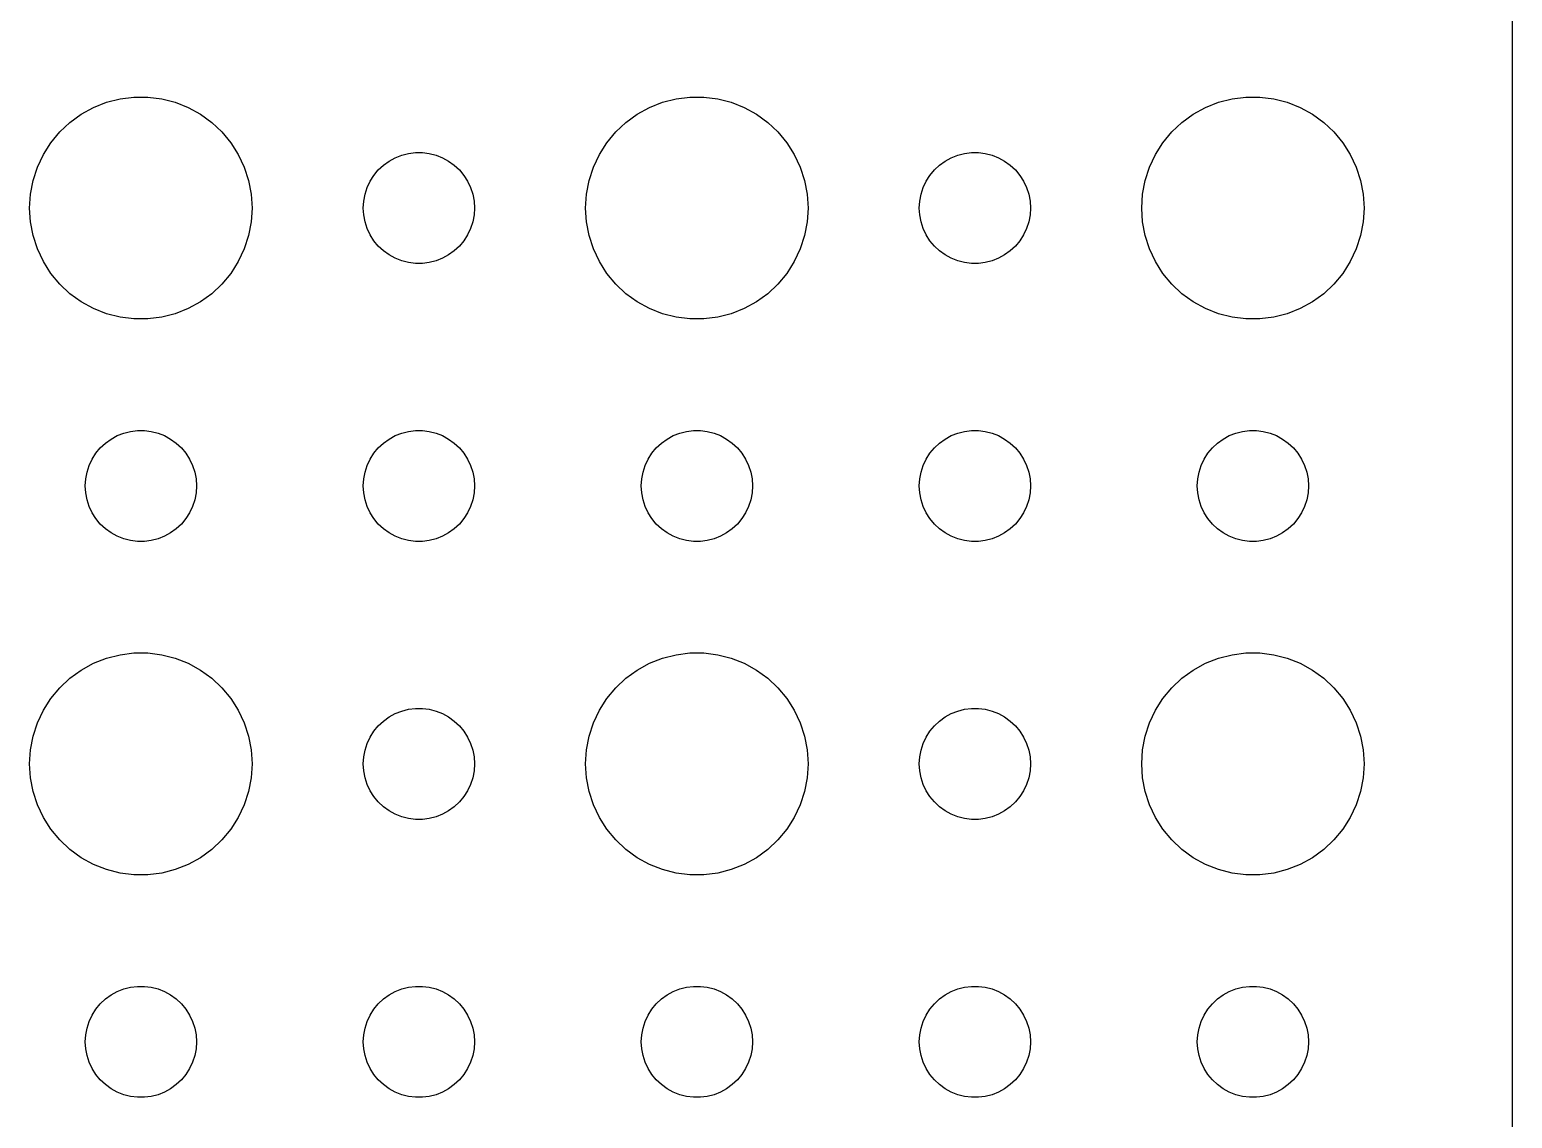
# Model space of a CAD drawing. Header units: metres. Extents: x -74 to 74, y -59 to 59.
# Drawn here: x 34.5 to 74.5, y -32.07 to -2.69 of the extents above; entities that cross this region are included whole.
import ezdxf

# ---------------------------------------------------------------- set-up
doc = ezdxf.new("R2010")
doc.units = ezdxf.units.M

msp = doc.modelspace()

# ---------------------------------------------------------------- linework, layer by layer
for p, q in [((74.5, -54.5), (74.5, 54.5)), ((35.8925, -4.96701), (36.2227, -4.78551)), ((36.2227, -4.78551), (36.5729, -4.64682)), ((36.5729, -4.64682), (36.9379, -4.55313)), ((36.9379, -4.55313), (37.3116, -4.50591)), ((37.3116, -4.50591), (37.6884, -4.50591)), ((37.6884, -4.50591), (38.0621, -4.55313)), ((38.0621, -4.55313), (38.427, -4.64682)), ((38.427, -4.64682), (38.7773, -4.78551)), ((38.7773, -4.78551), (39.1075, -4.96701)), ((50.8925, -4.96701), (51.2227, -4.78551)), ((51.2227, -4.78551), (51.5729, -4.64682)), ((51.5729, -4.64682), (51.9379, -4.55313)), ((51.9379, -4.55313), (52.3116, -4.50591)), ((52.3116, -4.50591), (52.6884, -4.50591)), ((52.6884, -4.50591), (53.0621, -4.55313)), ((53.0621, -4.55313), (53.427, -4.64682)), ((53.427, -4.64682), (53.7773, -4.78551)), ((53.7773, -4.78551), (54.1075, -4.96701)), ((65.8925, -4.96701), (66.2227, -4.78551)), ((66.2227, -4.78551), (66.573, -4.64682)), ((66.573, -4.64682), (66.9379, -4.55313)), ((66.9379, -4.55313), (67.3116, -4.50591)), ((67.3116, -4.50591), (67.6884, -4.50591)), ((67.6884, -4.50591), (68.0621, -4.55313)), ((68.0621, -4.55313), (68.427, -4.64682)), ((68.427, -4.64682), (68.7773, -4.78551)), ((68.7773, -4.78551), (69.1075, -4.96701)), ((35.3131, -5.44635), (35.5877, -5.18845)), ((35.5877, -5.18845), (35.8925, -4.96701)), ((39.1075, -4.96701), (39.4123, -5.18845)), ((39.4123, -5.18845), (39.6869, -5.44635)), ((50.3131, -5.44635), (50.5877, -5.18845)), ((50.5877, -5.18845), (50.8925, -4.96701)), ((54.1075, -4.96701), (54.4123, -5.18845)), ((54.4123, -5.18845), (54.6869, -5.44635)), ((65.3131, -5.44635), (65.5877, -5.18845)), ((65.5877, -5.18845), (65.8925, -4.96701)), ((69.1075, -4.96701), (69.4123, -5.18845)), ((69.4123, -5.18845), (69.6869, -5.44635)), ((35.0729, -5.73663), (35.3131, -5.44635)), ((39.6869, -5.44635), (39.927, -5.73663)), ((50.0729, -5.73663), (50.3131, -5.44635)), ((54.6869, -5.44635), (54.927, -5.73663)), ((65.073, -5.73663), (65.3131, -5.44635)), ((69.6869, -5.44635), (69.927, -5.73663)), ((34.8711, -6.05473), (35.0729, -5.73663)), ((39.927, -5.73663), (40.1289, -6.05473)), ((49.8711, -6.05473), (50.0729, -5.73663)), ((54.927, -5.73663), (55.1289, -6.05473)), ((64.8711, -6.05473), (65.073, -5.73663)), ((69.927, -5.73663), (70.1289, -6.05473)), ((34.5942, -6.75392), (34.7107, -6.39561)), ((34.7107, -6.39561), (34.8711, -6.05473)), ((40.1289, -6.05473), (40.2893, -6.39561)), ((40.2893, -6.39561), (40.4057, -6.75392)), ((43.9065, -6.47318), (44.0439, -6.34422)), ((44.0439, -6.34422), (44.1963, -6.23351)), ((44.1963, -6.23351), (44.3613, -6.14275)), ((44.3613, -6.14275), (44.5365, -6.07341)), ((44.5365, -6.07341), (44.7189, -6.02657)), ((44.7189, -6.02657), (44.9058, -6.00294)), ((44.9058, -6.00294), (45.0942, -6.00294)), ((45.0942, -6.00294), (45.2811, -6.02657)), ((45.2811, -6.02657), (45.4635, -6.07341)), ((45.4635, -6.07341), (45.6387, -6.14275)), ((45.6387, -6.14275), (45.8037, -6.23351)), ((45.8037, -6.23351), (45.9561, -6.34422)), ((45.9561, -6.34422), (46.0934, -6.47318)), ((49.5942, -6.75392), (49.7107, -6.39561)), ((49.7107, -6.39561), (49.8711, -6.05473)), ((55.1289, -6.05473), (55.2893, -6.39561)), ((55.2893, -6.39561), (55.4057, -6.75392)), ((58.9065, -6.47318), (59.0439, -6.34422)), ((59.0439, -6.34422), (59.1963, -6.23351)), ((59.1963, -6.23351), (59.3613, -6.14275)), ((59.3613, -6.14275), (59.5365, -6.07341)), ((59.5365, -6.07341), (59.7189, -6.02657)), ((59.7189, -6.02657), (59.9058, -6.00294)), ((59.9058, -6.00294), (60.0942, -6.00294)), ((60.0942, -6.00294), (60.2811, -6.02657)), ((60.2811, -6.02657), (60.4635, -6.07341)), ((60.4635, -6.07341), (60.6387, -6.14275)), ((60.6387, -6.14275), (60.8037, -6.23351)), ((60.8037, -6.23351), (60.9561, -6.34422)), ((60.9561, -6.34422), (61.0934, -6.47318)), ((64.5943, -6.75392), (64.7107, -6.39561)), ((64.7107, -6.39561), (64.8711, -6.05473)), ((70.1289, -6.05473), (70.2893, -6.39561)), ((70.2893, -6.39561), (70.4057, -6.75392)), ((34.5237, -7.12399), (34.5942, -6.75392)), ((40.4057, -6.75392), (40.4763, -7.12399)), ((43.6053, -6.9478), (43.6855, -6.77736)), ((43.6855, -6.77736), (43.7865, -6.61832)), ((43.7865, -6.61832), (43.9065, -6.47318)), ((46.0934, -6.47318), (46.2135, -6.61832)), ((46.2135, -6.61832), (46.3145, -6.77736)), ((46.3145, -6.77736), (46.3947, -6.9478)), ((49.5237, -7.12399), (49.5942, -6.75392)), ((55.4057, -6.75392), (55.4763, -7.12399)), ((58.6053, -6.9478), (58.6855, -6.77736)), ((58.6855, -6.77736), (58.7865, -6.61832)), ((58.7865, -6.61832), (58.9065, -6.47318)), ((61.0934, -6.47318), (61.2135, -6.61832)), ((61.2135, -6.61832), (61.3145, -6.77736)), ((61.3145, -6.77736), (61.3947, -6.9478)), ((64.5237, -7.12399), (64.5943, -6.75392)), ((70.4057, -6.75392), (70.4763, -7.12399)), ((34.5, -7.5), (34.5237, -7.12399)), ((40.4763, -7.12399), (40.5, -7.5)), ((43.5118, -7.312), (43.5471, -7.12695)), ((43.5471, -7.12695), (43.6053, -6.9478)), ((46.3947, -6.9478), (46.4529, -7.12695)), ((46.4529, -7.12695), (46.4882, -7.312)), ((49.5, -7.5), (49.5237, -7.12399)), ((55.4763, -7.12399), (55.5, -7.5)), ((58.5118, -7.312), (58.5471, -7.12695)), ((58.5471, -7.12695), (58.6053, -6.9478)), ((61.3947, -6.9478), (61.4529, -7.12695)), ((61.4529, -7.12695), (61.4882, -7.312)), ((64.5, -7.5), (64.5237, -7.12399)), ((70.4763, -7.12399), (70.5, -7.5)), ((34.5237, -7.87599), (34.5, -7.5)), ((40.5, -7.5), (40.4763, -7.87599)), ((43.5, -7.5), (43.5118, -7.312)), ((43.5118, -7.68799), (43.5, -7.5)), ((46.4882, -7.312), (46.5, -7.5)), ((46.5, -7.5), (46.4882, -7.68799)), ((49.5237, -7.87599), (49.5, -7.5)), ((55.5, -7.5), (55.4763, -7.87599)), ((58.5, -7.5), (58.5118, -7.312)), ((58.5118, -7.68799), (58.5, -7.5)), ((61.4882, -7.312), (61.5, -7.5)), ((61.5, -7.5), (61.4882, -7.68799)), ((64.5237, -7.87599), (64.5, -7.5)), ((70.5, -7.5), (70.4763, -7.87599)), ((34.5942, -8.24606), (34.5237, -7.87599)), ((40.4763, -7.87599), (40.4057, -8.24606)), ((43.5471, -7.87303), (43.5118, -7.68799)), ((43.6053, -8.05219), (43.5471, -7.87303)), ((46.4529, -7.87303), (46.3947, -8.05219)), ((46.4882, -7.68799), (46.4529, -7.87303)), ((49.5942, -8.24606), (49.5237, -7.87599)), ((55.4763, -7.87599), (55.4057, -8.24606)), ((58.5471, -7.87303), (58.5118, -7.68799)), ((58.6053, -8.05219), (58.5471, -7.87303)), ((61.4529, -7.87303), (61.3947, -8.05219)), ((61.4882, -7.68799), (61.4529, -7.87303)), ((64.5943, -8.24606), (64.5237, -7.87599)), ((70.4763, -7.87599), (70.4057, -8.24606)), ((34.7107, -8.60437), (34.5942, -8.24606)), ((40.4057, -8.24606), (40.2893, -8.60437)), ((43.6855, -8.22263), (43.6053, -8.05219)), ((43.7865, -8.38167), (43.6855, -8.22263)), ((43.9065, -8.52681), (43.7865, -8.38167)), ((46.2135, -8.38167), (46.0934, -8.52681)), ((46.3145, -8.22263), (46.2135, -8.38167)), ((46.3947, -8.05219), (46.3145, -8.22263)), ((49.7107, -8.60437), (49.5942, -8.24606)), ((55.4057, -8.24606), (55.2893, -8.60437)), ((58.6855, -8.22263), (58.6053, -8.05219)), ((58.7865, -8.38167), (58.6855, -8.22263)), ((58.9065, -8.52681), (58.7865, -8.38167)), ((61.2135, -8.38167), (61.0934, -8.52681)), ((61.3145, -8.22263), (61.2135, -8.38167)), ((61.3947, -8.05219), (61.3145, -8.22263)), ((64.7107, -8.60437), (64.5943, -8.24606)), ((70.4057, -8.24606), (70.2893, -8.60437)), ((34.8711, -8.94525), (34.7107, -8.60437)), ((40.2893, -8.60437), (40.1289, -8.94525)), ((44.0439, -8.65576), (43.9065, -8.52681)), ((44.1963, -8.76648), (44.0439, -8.65576)), ((44.3613, -8.85724), (44.1963, -8.76648)), ((45.8037, -8.76648), (45.6387, -8.85724)), ((45.9561, -8.65576), (45.8037, -8.76648)), ((46.0934, -8.52681), (45.9561, -8.65576)), ((49.8711, -8.94525), (49.7107, -8.60437)), ((55.2893, -8.60437), (55.1289, -8.94525)), ((59.0439, -8.65576), (58.9065, -8.52681)), ((59.1963, -8.76648), (59.0439, -8.65576)), ((59.3613, -8.85724), (59.1963, -8.76648)), ((60.8037, -8.76648), (60.6387, -8.85724)), ((60.9561, -8.65576), (60.8037, -8.76648)), ((61.0934, -8.52681), (60.9561, -8.65576)), ((64.8711, -8.94525), (64.7107, -8.60437)), ((70.2893, -8.60437), (70.1289, -8.94525)), ((35.0729, -9.26335), (34.8711, -8.94525)), ((40.1289, -8.94525), (39.927, -9.26335)), ((44.5365, -8.92657), (44.3613, -8.85724)), ((44.7189, -8.97342), (44.5365, -8.92657)), ((44.9058, -8.99704), (44.7189, -8.97342)), ((45.0942, -8.99704), (44.9058, -8.99704)), ((45.2811, -8.97342), (45.0942, -8.99704)), ((45.4635, -8.92657), (45.2811, -8.97342)), ((45.6387, -8.85724), (45.4635, -8.92657)), ((50.0729, -9.26335), (49.8711, -8.94525)), ((55.1289, -8.94525), (54.927, -9.26335)), ((59.5365, -8.92657), (59.3613, -8.85724)), ((59.7189, -8.97342), (59.5365, -8.92657)), ((59.9058, -8.99704), (59.7189, -8.97342)), ((60.0942, -8.99704), (59.9058, -8.99704)), ((60.2811, -8.97342), (60.0942, -8.99704)), ((60.4635, -8.92657), (60.2811, -8.97342)), ((60.6387, -8.85724), (60.4635, -8.92657)), ((65.073, -9.26335), (64.8711, -8.94525)), ((70.1289, -8.94525), (69.927, -9.26335)), ((35.3131, -9.55363), (35.0729, -9.26335)), ((35.5877, -9.81154), (35.3131, -9.55363)), ((39.6869, -9.55363), (39.4123, -9.81154)), ((39.927, -9.26335), (39.6869, -9.55363)), ((50.3131, -9.55363), (50.0729, -9.26335)), ((50.5877, -9.81154), (50.3131, -9.55363)), ((54.6869, -9.55363), (54.4123, -9.81154)), ((54.927, -9.26335), (54.6869, -9.55363)), ((65.3131, -9.55363), (65.073, -9.26335)), ((65.5877, -9.81154), (65.3131, -9.55363)), ((69.6869, -9.55363), (69.4123, -9.81154)), ((69.927, -9.26335), (69.6869, -9.55363)), ((35.8925, -10.033), (35.5877, -9.81154)), ((39.4123, -9.81154), (39.1075, -10.033)), ((50.8925, -10.033), (50.5877, -9.81154)), ((54.4123, -9.81154), (54.1075, -10.033)), ((65.8925, -10.033), (65.5877, -9.81154)), ((69.4123, -9.81154), (69.1075, -10.033)), ((36.2227, -10.2145), (35.8925, -10.033)), ((36.5729, -10.3532), (36.2227, -10.2145)), ((36.9379, -10.4469), (36.5729, -10.3532)), ((38.427, -10.3532), (38.0621, -10.4469)), ((38.7773, -10.2145), (38.427, -10.3532)), ((39.1075, -10.033), (38.7773, -10.2145)), ((51.2227, -10.2145), (50.8925, -10.033)), ((51.5729, -10.3532), (51.2227, -10.2145)), ((51.9379, -10.4469), (51.5729, -10.3532)), ((53.427, -10.3532), (53.0621, -10.4469)), ((53.7773, -10.2145), (53.427, -10.3532)), ((54.1075, -10.033), (53.7773, -10.2145)), ((66.2227, -10.2145), (65.8925, -10.033)), ((66.573, -10.3532), (66.2227, -10.2145)), ((66.9379, -10.4469), (66.573, -10.3532)), ((68.427, -10.3532), (68.0621, -10.4469)), ((68.7773, -10.2145), (68.427, -10.3532)), ((69.1075, -10.033), (68.7773, -10.2145)), ((37.3116, -10.4941), (36.9379, -10.4469)), ((37.6884, -10.4941), (37.3116, -10.4941)), ((38.0621, -10.4469), (37.6884, -10.4941)), ((52.3116, -10.4941), (51.9379, -10.4469)), ((52.6884, -10.4941), (52.3116, -10.4941)), ((53.0621, -10.4469), (52.6884, -10.4941)), ((67.3116, -10.4941), (66.9379, -10.4469)), ((67.6884, -10.4941), (67.3116, -10.4941)), ((68.0621, -10.4469), (67.6884, -10.4941)), ((36.8613, -13.6427), (37.0365, -13.5734)), ((37.0365, -13.5734), (37.2189, -13.5266)), ((37.2189, -13.5266), (37.4058, -13.5029)), ((37.4058, -13.5029), (37.5942, -13.5029)), ((37.5942, -13.5029), (37.7811, -13.5266)), ((37.7811, -13.5266), (37.9635, -13.5734)), ((37.9635, -13.5734), (38.1387, -13.6427)), ((44.3613, -13.6427), (44.5365, -13.5734)), ((44.5365, -13.5734), (44.7189, -13.5266)), ((44.7189, -13.5266), (44.9058, -13.5029)), ((44.9058, -13.5029), (45.0942, -13.5029)), ((45.0942, -13.5029), (45.2811, -13.5266)), ((45.2811, -13.5266), (45.4635, -13.5734)), ((45.4635, -13.5734), (45.6387, -13.6427)), ((51.8613, -13.6427), (52.0365, -13.5734)), ((52.0365, -13.5734), (52.2189, -13.5266)), ((52.2189, -13.5266), (52.4058, -13.5029)), ((52.4058, -13.5029), (52.5942, -13.5029)), ((52.5942, -13.5029), (52.7811, -13.5266)), ((52.7811, -13.5266), (52.9635, -13.5734)), ((52.9635, -13.5734), (53.1387, -13.6427)), ((59.3613, -13.6427), (59.5365, -13.5734)), ((59.5365, -13.5734), (59.7189, -13.5266)), ((59.7189, -13.5266), (59.9058, -13.5029)), ((59.9058, -13.5029), (60.0942, -13.5029)), ((60.0942, -13.5029), (60.2811, -13.5266)), ((60.2811, -13.5266), (60.4635, -13.5734)), ((60.4635, -13.5734), (60.6387, -13.6427)), ((66.8613, -13.6427), (67.0365, -13.5734)), ((67.0365, -13.5734), (67.2189, -13.5266)), ((67.2189, -13.5266), (67.4058, -13.5029)), ((67.4058, -13.5029), (67.5942, -13.5029)), ((67.5942, -13.5029), (67.7811, -13.5266)), ((67.7811, -13.5266), (67.9635, -13.5734)), ((67.9635, -13.5734), (68.1387, -13.6427)), ((36.2865, -14.1183), (36.4065, -13.9732)), ((36.4065, -13.9732), (36.5439, -13.8442)), ((36.5439, -13.8442), (36.6963, -13.7335)), ((36.6963, -13.7335), (36.8613, -13.6427)), ((38.1387, -13.6427), (38.3037, -13.7335)), ((38.3037, -13.7335), (38.4561, -13.8442)), ((38.4561, -13.8442), (38.5934, -13.9732)), ((38.5934, -13.9732), (38.7135, -14.1183)), ((43.7865, -14.1183), (43.9065, -13.9732)), ((43.9065, -13.9732), (44.0439, -13.8442)), ((44.0439, -13.8442), (44.1963, -13.7335)), ((44.1963, -13.7335), (44.3613, -13.6427)), ((45.6387, -13.6427), (45.8037, -13.7335)), ((45.8037, -13.7335), (45.9561, -13.8442)), ((45.9561, -13.8442), (46.0934, -13.9732)), ((46.0934, -13.9732), (46.2135, -14.1183)), ((51.2865, -14.1183), (51.4065, -13.9732)), ((51.4065, -13.9732), (51.5439, -13.8442)), ((51.5439, -13.8442), (51.6963, -13.7335)), ((51.6963, -13.7335), (51.8613, -13.6427)), ((53.1387, -13.6427), (53.3037, -13.7335)), ((53.3037, -13.7335), (53.4561, -13.8442)), ((53.4561, -13.8442), (53.5934, -13.9732)), ((53.5934, -13.9732), (53.7135, -14.1183)), ((58.7865, -14.1183), (58.9065, -13.9732)), ((58.9065, -13.9732), (59.0439, -13.8442)), ((59.0439, -13.8442), (59.1963, -13.7335)), ((59.1963, -13.7335), (59.3613, -13.6427)), ((60.6387, -13.6427), (60.8037, -13.7335)), ((60.8037, -13.7335), (60.9561, -13.8442)), ((60.9561, -13.8442), (61.0934, -13.9732)), ((61.0934, -13.9732), (61.2135, -14.1183)), ((66.2865, -14.1183), (66.4065, -13.9732)), ((66.4065, -13.9732), (66.5439, -13.8442)), ((66.5439, -13.8442), (66.6963, -13.7335)), ((66.6963, -13.7335), (66.8613, -13.6427)), ((68.1387, -13.6427), (68.3037, -13.7335)), ((68.3037, -13.7335), (68.4561, -13.8442)), ((68.4561, -13.8442), (68.5934, -13.9732)), ((68.5934, -13.9732), (68.7135, -14.1183)), ((36.1053, -14.4478), (36.1855, -14.2774)), ((36.1855, -14.2774), (36.2865, -14.1183)), ((38.7135, -14.1183), (38.8145, -14.2774)), ((38.8145, -14.2774), (38.8947, -14.4478)), ((43.6053, -14.4478), (43.6855, -14.2774)), ((43.6855, -14.2774), (43.7865, -14.1183)), ((46.2135, -14.1183), (46.3145, -14.2774)), ((46.3145, -14.2774), (46.3947, -14.4478)), ((51.1053, -14.4478), (51.1855, -14.2774)), ((51.1855, -14.2774), (51.2865, -14.1183)), ((53.7135, -14.1183), (53.8145, -14.2774)), ((53.8145, -14.2774), (53.8947, -14.4478)), ((58.6053, -14.4478), (58.6855, -14.2774)), ((58.6855, -14.2774), (58.7865, -14.1183)), ((61.2135, -14.1183), (61.3145, -14.2774)), ((61.3145, -14.2774), (61.3947, -14.4478)), ((66.1053, -14.4478), (66.1855, -14.2774)), ((66.1855, -14.2774), (66.2865, -14.1183)), ((68.7135, -14.1183), (68.8145, -14.2774)), ((68.8145, -14.2774), (68.8947, -14.4478)), ((36.0118, -14.812), (36.0471, -14.627)), ((36.0471, -14.627), (36.1053, -14.4478)), ((38.8947, -14.4478), (38.9529, -14.627)), ((38.9529, -14.627), (38.9882, -14.812)), ((43.5118, -14.812), (43.5471, -14.627)), ((43.5471, -14.627), (43.6053, -14.4478)), ((46.3947, -14.4478), (46.4529, -14.627)), ((46.4529, -14.627), (46.4882, -14.812)), ((51.0118, -14.812), (51.0471, -14.627)), ((51.0471, -14.627), (51.1053, -14.4478)), ((53.8947, -14.4478), (53.9529, -14.627)), ((53.9529, -14.627), (53.9882, -14.812)), ((58.5118, -14.812), (58.5471, -14.627)), ((58.5471, -14.627), (58.6053, -14.4478)), ((61.3947, -14.4478), (61.4529, -14.627)), ((61.4529, -14.627), (61.4882, -14.812)), ((66.0118, -14.812), (66.0471, -14.627)), ((66.0471, -14.627), (66.1053, -14.4478)), ((68.8947, -14.4478), (68.9529, -14.627)), ((68.9529, -14.627), (68.9882, -14.812)), ((36, -15), (36.0118, -14.812)), ((36.0118, -15.188), (36, -15)), ((36.0471, -15.373), (36.0118, -15.188)), ((38.9882, -15.188), (38.9529, -15.373)), ((38.9882, -14.812), (39, -15)), ((39, -15), (38.9882, -15.188)), ((43.5, -15), (43.5118, -14.812)), ((43.5118, -15.188), (43.5, -15)), ((43.5471, -15.373), (43.5118, -15.188)), ((46.4882, -15.188), (46.4529, -15.373)), ((46.4882, -14.812), (46.5, -15)), ((46.5, -15), (46.4882, -15.188)), ((51, -15), (51.0118, -14.812)), ((51.0118, -15.188), (51, -15)), ((51.0471, -15.373), (51.0118, -15.188)), ((53.9882, -15.188), (53.9529, -15.373)), ((53.9882, -14.812), (54, -15)), ((54, -15), (53.9882, -15.188)), ((58.5, -15), (58.5118, -14.812)), ((58.5118, -15.188), (58.5, -15)), ((58.5471, -15.373), (58.5118, -15.188)), ((61.4882, -15.188), (61.4529, -15.373)), ((61.4882, -14.812), (61.5, -15)), ((61.5, -15), (61.4882, -15.188)), ((66, -15), (66.0118, -14.812)), ((66.0118, -15.188), (66, -15)), ((66.0471, -15.373), (66.0118, -15.188)), ((68.9882, -15.188), (68.9529, -15.373)), ((68.9882, -14.812), (69, -15)), ((69, -15), (68.9882, -15.188)), ((36.1053, -15.5522), (36.0471, -15.373)), ((36.1855, -15.7226), (36.1053, -15.5522)), ((38.8947, -15.5522), (38.8145, -15.7226)), ((38.9529, -15.373), (38.8947, -15.5522)), ((43.6053, -15.5522), (43.5471, -15.373)), ((43.6855, -15.7226), (43.6053, -15.5522)), ((46.3947, -15.5522), (46.3145, -15.7226)), ((46.4529, -15.373), (46.3947, -15.5522)), ((51.1053, -15.5522), (51.0471, -15.373)), ((51.1855, -15.7226), (51.1053, -15.5522)), ((53.8947, -15.5522), (53.8145, -15.7226)), ((53.9529, -15.373), (53.8947, -15.5522)), ((58.6053, -15.5522), (58.5471, -15.373)), ((58.6855, -15.7226), (58.6053, -15.5522)), ((61.3947, -15.5522), (61.3145, -15.7226)), ((61.4529, -15.373), (61.3947, -15.5522)), ((66.1053, -15.5522), (66.0471, -15.373)), ((66.1855, -15.7226), (66.1053, -15.5522)), ((68.8947, -15.5522), (68.8145, -15.7226)), ((68.9529, -15.373), (68.8947, -15.5522)), ((36.2865, -15.8817), (36.1855, -15.7226)), ((36.4065, -16.0268), (36.2865, -15.8817)), ((38.7135, -15.8817), (38.5934, -16.0268)), ((38.8145, -15.7226), (38.7135, -15.8817)), ((43.7865, -15.8817), (43.6855, -15.7226)), ((43.9065, -16.0268), (43.7865, -15.8817)), ((46.2135, -15.8817), (46.0934, -16.0268)), ((46.3145, -15.7226), (46.2135, -15.8817)), ((51.2865, -15.8817), (51.1855, -15.7226)), ((51.4065, -16.0268), (51.2865, -15.8817)), ((53.7135, -15.8817), (53.5934, -16.0268)), ((53.8145, -15.7226), (53.7135, -15.8817)), ((58.7865, -15.8817), (58.6855, -15.7226)), ((58.9065, -16.0268), (58.7865, -15.8817)), ((61.2135, -15.8817), (61.0934, -16.0268)), ((61.3145, -15.7226), (61.2135, -15.8817)), ((66.2865, -15.8817), (66.1855, -15.7226)), ((66.4065, -16.0268), (66.2865, -15.8817)), ((68.7135, -15.8817), (68.5934, -16.0268)), ((68.8145, -15.7226), (68.7135, -15.8817)), ((36.5439, -16.1558), (36.4065, -16.0268)), ((36.6963, -16.2665), (36.5439, -16.1558)), ((36.8613, -16.3572), (36.6963, -16.2665)), ((37.0365, -16.4266), (36.8613, -16.3572)), ((38.1387, -16.3572), (37.9635, -16.4266)), ((38.3037, -16.2665), (38.1387, -16.3572)), ((38.4561, -16.1558), (38.3037, -16.2665)), ((38.5934, -16.0268), (38.4561, -16.1558)), ((44.0439, -16.1558), (43.9065, -16.0268)), ((44.1963, -16.2665), (44.0439, -16.1558)), ((44.3613, -16.3572), (44.1963, -16.2665)), ((44.5365, -16.4266), (44.3613, -16.3572)), ((45.6387, -16.3572), (45.4635, -16.4266)), ((45.8037, -16.2665), (45.6387, -16.3572)), ((45.9561, -16.1558), (45.8037, -16.2665)), ((46.0934, -16.0268), (45.9561, -16.1558)), ((51.5439, -16.1558), (51.4065, -16.0268)), ((51.6963, -16.2665), (51.5439, -16.1558)), ((51.8613, -16.3572), (51.6963, -16.2665)), ((52.0365, -16.4266), (51.8613, -16.3572)), ((53.1387, -16.3572), (52.9635, -16.4266)), ((53.3037, -16.2665), (53.1387, -16.3572)), ((53.4561, -16.1558), (53.3037, -16.2665)), ((53.5934, -16.0268), (53.4561, -16.1558)), ((59.0439, -16.1558), (58.9065, -16.0268)), ((59.1963, -16.2665), (59.0439, -16.1558)), ((59.3613, -16.3572), (59.1963, -16.2665)), ((59.5365, -16.4266), (59.3613, -16.3572)), ((60.6387, -16.3572), (60.4635, -16.4266)), ((60.8037, -16.2665), (60.6387, -16.3572)), ((60.9561, -16.1558), (60.8037, -16.2665)), ((61.0934, -16.0268), (60.9561, -16.1558)), ((66.5439, -16.1558), (66.4065, -16.0268)), ((66.6963, -16.2665), (66.5439, -16.1558)), ((66.8613, -16.3572), (66.6963, -16.2665)), ((67.0365, -16.4266), (66.8613, -16.3572)), ((68.1387, -16.3572), (67.9635, -16.4266)), ((68.3037, -16.2665), (68.1387, -16.3572)), ((68.4561, -16.1558), (68.3037, -16.2665)), ((68.5934, -16.0268), (68.4561, -16.1558)), ((37.2189, -16.4734), (37.0365, -16.4266)), ((37.4058, -16.497), (37.2189, -16.4734)), ((37.5942, -16.497), (37.4058, -16.497)), ((37.7811, -16.4734), (37.5942, -16.497)), ((37.9635, -16.4266), (37.7811, -16.4734)), ((44.7189, -16.4734), (44.5365, -16.4266)), ((44.9058, -16.497), (44.7189, -16.4734)), ((45.0942, -16.497), (44.9058, -16.497)), ((45.2811, -16.4734), (45.0942, -16.497)), ((45.4635, -16.4266), (45.2811, -16.4734)), ((52.2189, -16.4734), (52.0365, -16.4266)), ((52.4058, -16.497), (52.2189, -16.4734)), ((52.5942, -16.497), (52.4058, -16.497)), ((52.7811, -16.4734), (52.5942, -16.497)), ((52.9635, -16.4266), (52.7811, -16.4734)), ((59.7189, -16.4734), (59.5365, -16.4266)), ((59.9058, -16.497), (59.7189, -16.4734)), ((60.0942, -16.497), (59.9058, -16.497)), ((60.2811, -16.4734), (60.0942, -16.497)), ((60.4635, -16.4266), (60.2811, -16.4734)), ((67.2189, -16.4734), (67.0365, -16.4266)), ((67.4058, -16.497), (67.2189, -16.4734)), ((67.5942, -16.497), (67.4058, -16.497)), ((67.7811, -16.4734), (67.5942, -16.497)), ((67.9635, -16.4266), (67.7811, -16.4734)), ((36.5729, -19.6468), (36.9379, -19.5531)), ((36.9379, -19.5531), (37.3116, -19.5059)), ((37.3116, -19.5059), (37.6884, -19.5059)), ((37.6884, -19.5059), (38.0621, -19.5531)), ((38.0621, -19.5531), (38.427, -19.6468)), ((51.5729, -19.6468), (51.9379, -19.5531)), ((51.9379, -19.5531), (52.3116, -19.5059)), ((52.3116, -19.5059), (52.6884, -19.5059)), ((52.6884, -19.5059), (53.0621, -19.5531)), ((53.0621, -19.5531), (53.427, -19.6468)), ((66.573, -19.6468), (66.9379, -19.5531)), ((66.9379, -19.5531), (67.3116, -19.5059)), ((67.3116, -19.5059), (67.6884, -19.5059)), ((67.6884, -19.5059), (68.0621, -19.5531)), ((68.0621, -19.5531), (68.427, -19.6468)), ((35.5877, -20.1884), (35.8925, -19.967)), ((35.8925, -19.967), (36.2227, -19.7855)), ((36.2227, -19.7855), (36.5729, -19.6468)), ((38.427, -19.6468), (38.7773, -19.7855)), ((38.7773, -19.7855), (39.1075, -19.967)), ((39.1075, -19.967), (39.4123, -20.1884)), ((50.5877, -20.1884), (50.8925, -19.967)), ((50.8925, -19.967), (51.2227, -19.7855)), ((51.2227, -19.7855), (51.5729, -19.6468)), ((53.427, -19.6468), (53.7773, -19.7855)), ((53.7773, -19.7855), (54.1075, -19.967)), ((54.1075, -19.967), (54.4123, -20.1884)), ((65.5877, -20.1884), (65.8925, -19.967)), ((65.8925, -19.967), (66.2227, -19.7855)), ((66.2227, -19.7855), (66.573, -19.6468)), ((68.427, -19.6468), (68.7773, -19.7855)), ((68.7773, -19.7855), (69.1075, -19.967)), ((69.1075, -19.967), (69.4123, -20.1884)), ((35.3131, -20.4464), (35.5877, -20.1884)), ((39.4123, -20.1884), (39.6869, -20.4464)), ((50.3131, -20.4464), (50.5877, -20.1884)), ((54.4123, -20.1884), (54.6869, -20.4464)), ((65.3131, -20.4464), (65.5877, -20.1884)), ((69.4123, -20.1884), (69.6869, -20.4464)), ((34.8711, -21.0547), (35.0729, -20.7366)), ((35.0729, -20.7366), (35.3131, -20.4464)), ((39.6869, -20.4464), (39.927, -20.7366)), ((39.927, -20.7366), (40.1289, -21.0547)), ((49.8711, -21.0547), (50.0729, -20.7366)), ((50.0729, -20.7366), (50.3131, -20.4464)), ((54.6869, -20.4464), (54.927, -20.7366)), ((54.927, -20.7366), (55.1289, -21.0547)), ((64.8711, -21.0547), (65.073, -20.7366)), ((65.073, -20.7366), (65.3131, -20.4464)), ((69.6869, -20.4464), (69.927, -20.7366)), ((69.927, -20.7366), (70.1289, -21.0547)), ((34.7107, -21.3956), (34.8711, -21.0547)), ((40.1289, -21.0547), (40.2893, -21.3956)), ((44.1963, -21.2335), (44.3613, -21.1427)), ((44.3613, -21.1427), (44.5365, -21.0734)), ((44.5365, -21.0734), (44.7189, -21.0266)), ((44.7189, -21.0266), (44.9058, -21.003)), ((44.9058, -21.003), (45.0942, -21.003)), ((45.0942, -21.003), (45.2811, -21.0266)), ((45.2811, -21.0266), (45.4635, -21.0734)), ((45.4635, -21.0734), (45.6387, -21.1427)), ((45.6387, -21.1427), (45.8037, -21.2335)), ((49.7107, -21.3956), (49.8711, -21.0547)), ((55.1289, -21.0547), (55.2893, -21.3956)), ((59.1963, -21.2335), (59.3613, -21.1427)), ((59.3613, -21.1427), (59.5365, -21.0734)), ((59.5365, -21.0734), (59.7189, -21.0266)), ((59.7189, -21.0266), (59.9058, -21.003)), ((59.9058, -21.003), (60.0942, -21.003)), ((60.0942, -21.003), (60.2811, -21.0266)), ((60.2811, -21.0266), (60.4635, -21.0734)), ((60.4635, -21.0734), (60.6387, -21.1427)), ((60.6387, -21.1427), (60.8037, -21.2335)), ((64.7107, -21.3956), (64.8711, -21.0547)), ((70.1289, -21.0547), (70.2893, -21.3956)), ((34.5942, -21.7539), (34.7107, -21.3956)), ((40.2893, -21.3956), (40.4057, -21.7539)), ((43.7865, -21.6183), (43.9065, -21.4732)), ((43.9065, -21.4732), (44.0439, -21.3442)), ((44.0439, -21.3442), (44.1963, -21.2335)), ((45.8037, -21.2335), (45.9561, -21.3442)), ((45.9561, -21.3442), (46.0934, -21.4732)), ((46.0934, -21.4732), (46.2135, -21.6183)), ((49.5942, -21.7539), (49.7107, -21.3956)), ((55.2893, -21.3956), (55.4057, -21.7539)), ((58.7865, -21.6183), (58.9065, -21.4732)), ((58.9065, -21.4732), (59.0439, -21.3442)), ((59.0439, -21.3442), (59.1963, -21.2335)), ((60.8037, -21.2335), (60.9561, -21.3442)), ((60.9561, -21.3442), (61.0934, -21.4732)), ((61.0934, -21.4732), (61.2135, -21.6183)), ((64.5943, -21.7539), (64.7107, -21.3956)), ((70.2893, -21.3956), (70.4057, -21.7539)), ((34.5237, -22.124), (34.5942, -21.7539)), ((40.4057, -21.7539), (40.4763, -22.124)), ((43.5471, -22.127), (43.6053, -21.9478)), ((43.6053, -21.9478), (43.6855, -21.7774)), ((43.6855, -21.7774), (43.7865, -21.6183)), ((46.2135, -21.6183), (46.3145, -21.7774)), ((46.3145, -21.7774), (46.3947, -21.9478)), ((46.3947, -21.9478), (46.4529, -22.127)), ((49.5237, -22.124), (49.5942, -21.7539)), ((55.4057, -21.7539), (55.4763, -22.124)), ((58.5471, -22.127), (58.6053, -21.9478)), ((58.6053, -21.9478), (58.6855, -21.7774)), ((58.6855, -21.7774), (58.7865, -21.6183)), ((61.2135, -21.6183), (61.3145, -21.7774)), ((61.3145, -21.7774), (61.3947, -21.9478)), ((61.3947, -21.9478), (61.4529, -22.127)), ((64.5237, -22.124), (64.5943, -21.7539)), ((70.4057, -21.7539), (70.4763, -22.124)), ((34.5, -22.5), (34.5237, -22.124)), ((40.4763, -22.124), (40.5, -22.5)), ((43.5, -22.5), (43.5118, -22.312)), ((43.5118, -22.312), (43.5471, -22.127)), ((46.4529, -22.127), (46.4882, -22.312)), ((46.4882, -22.312), (46.5, -22.5)), ((49.5, -22.5), (49.5237, -22.124)), ((55.4763, -22.124), (55.5, -22.5)), ((58.5, -22.5), (58.5118, -22.312)), ((58.5118, -22.312), (58.5471, -22.127)), ((61.4529, -22.127), (61.4882, -22.312)), ((61.4882, -22.312), (61.5, -22.5)), ((64.5, -22.5), (64.5237, -22.124)), ((70.4763, -22.124), (70.5, -22.5)), ((34.5237, -22.876), (34.5, -22.5)), ((40.5, -22.5), (40.4763, -22.876)), ((43.5118, -22.688), (43.5, -22.5)), ((43.5471, -22.873), (43.5118, -22.688)), ((46.4882, -22.688), (46.4529, -22.873)), ((46.5, -22.5), (46.4882, -22.688)), ((49.5237, -22.876), (49.5, -22.5)), ((55.5, -22.5), (55.4763, -22.876)), ((58.5118, -22.688), (58.5, -22.5)), ((58.5471, -22.873), (58.5118, -22.688)), ((61.4882, -22.688), (61.4529, -22.873)), ((61.5, -22.5), (61.4882, -22.688)), ((64.5237, -22.876), (64.5, -22.5)), ((70.5, -22.5), (70.4763, -22.876)), ((34.5942, -23.2461), (34.5237, -22.876)), ((40.4763, -22.876), (40.4057, -23.2461)), ((43.6053, -23.0522), (43.5471, -22.873)), ((43.6855, -23.2226), (43.6053, -23.0522)), ((46.3947, -23.0522), (46.3145, -23.2226)), ((46.4529, -22.873), (46.3947, -23.0522)), ((49.5942, -23.2461), (49.5237, -22.876)), ((55.4763, -22.876), (55.4057, -23.2461)), ((58.6053, -23.0522), (58.5471, -22.873)), ((58.6855, -23.2226), (58.6053, -23.0522)), ((61.3947, -23.0522), (61.3145, -23.2226)), ((61.4529, -22.873), (61.3947, -23.0522)), ((64.5943, -23.2461), (64.5237, -22.876)), ((70.4763, -22.876), (70.4057, -23.2461)), ((34.7107, -23.6044), (34.5942, -23.2461)), ((40.4057, -23.2461), (40.2893, -23.6044)), ((43.7865, -23.3817), (43.6855, -23.2226)), ((43.9065, -23.5268), (43.7865, -23.3817)), ((44.0439, -23.6558), (43.9065, -23.5268)), ((46.0934, -23.5268), (45.9561, -23.6558)), ((46.2135, -23.3817), (46.0934, -23.5268)), ((46.3145, -23.2226), (46.2135, -23.3817)), ((49.7107, -23.6044), (49.5942, -23.2461)), ((55.4057, -23.2461), (55.2893, -23.6044)), ((58.7865, -23.3817), (58.6855, -23.2226)), ((58.9065, -23.5268), (58.7865, -23.3817)), ((59.0439, -23.6558), (58.9065, -23.5268)), ((61.0934, -23.5268), (60.9561, -23.6558)), ((61.2135, -23.3817), (61.0934, -23.5268)), ((61.3145, -23.2226), (61.2135, -23.3817)), ((64.7107, -23.6044), (64.5943, -23.2461)), ((70.4057, -23.2461), (70.2893, -23.6044)), ((34.8711, -23.9453), (34.7107, -23.6044)), ((35.0729, -24.2634), (34.8711, -23.9453)), ((40.1289, -23.9453), (39.927, -24.2634)), ((40.2893, -23.6044), (40.1289, -23.9453)), ((44.1963, -23.7665), (44.0439, -23.6558)), ((44.3613, -23.8572), (44.1963, -23.7665)), ((44.5365, -23.9266), (44.3613, -23.8572)), ((44.7189, -23.9734), (44.5365, -23.9266)), ((44.9058, -23.997), (44.7189, -23.9734)), ((45.0942, -23.997), (44.9058, -23.997)), ((45.2811, -23.9734), (45.0942, -23.997)), ((45.4635, -23.9266), (45.2811, -23.9734)), ((45.6387, -23.8572), (45.4635, -23.9266)), ((45.8037, -23.7665), (45.6387, -23.8572)), ((45.9561, -23.6558), (45.8037, -23.7665)), ((49.8711, -23.9453), (49.7107, -23.6044)), ((50.0729, -24.2634), (49.8711, -23.9453)), ((55.1289, -23.9453), (54.927, -24.2634)), ((55.2893, -23.6044), (55.1289, -23.9453)), ((59.1963, -23.7665), (59.0439, -23.6558)), ((59.3613, -23.8572), (59.1963, -23.7665)), ((59.5365, -23.9266), (59.3613, -23.8572)), ((59.7189, -23.9734), (59.5365, -23.9266)), ((59.9058, -23.997), (59.7189, -23.9734)), ((60.0942, -23.997), (59.9058, -23.997)), ((60.2811, -23.9734), (60.0942, -23.997)), ((60.4635, -23.9266), (60.2811, -23.9734)), ((60.6387, -23.8572), (60.4635, -23.9266)), ((60.8037, -23.7665), (60.6387, -23.8572)), ((60.9561, -23.6558), (60.8037, -23.7665)), ((64.8711, -23.9453), (64.7107, -23.6044)), ((65.073, -24.2634), (64.8711, -23.9453)), ((70.1289, -23.9453), (69.927, -24.2634)), ((70.2893, -23.6044), (70.1289, -23.9453)), ((35.3131, -24.5536), (35.0729, -24.2634)), ((39.927, -24.2634), (39.6869, -24.5536)), ((50.3131, -24.5536), (50.0729, -24.2634)), ((54.927, -24.2634), (54.6869, -24.5536)), ((65.3131, -24.5536), (65.073, -24.2634)), ((69.927, -24.2634), (69.6869, -24.5536)), ((35.5877, -24.8115), (35.3131, -24.5536)), ((39.6869, -24.5536), (39.4123, -24.8115)), ((50.5877, -24.8115), (50.3131, -24.5536)), ((54.6869, -24.5536), (54.4123, -24.8115)), ((65.5877, -24.8115), (65.3131, -24.5536)), ((69.6869, -24.5536), (69.4123, -24.8115)), ((35.8925, -25.033), (35.5877, -24.8115)), ((36.2227, -25.2145), (35.8925, -25.033)), ((39.1075, -25.033), (38.7773, -25.2145)), ((39.4123, -24.8115), (39.1075, -25.033)), ((50.8925, -25.033), (50.5877, -24.8115)), ((51.2227, -25.2145), (50.8925, -25.033)), ((54.1075, -25.033), (53.7773, -25.2145)), ((54.4123, -24.8115), (54.1075, -25.033)), ((65.8925, -25.033), (65.5877, -24.8115)), ((66.2227, -25.2145), (65.8925, -25.033)), ((69.1075, -25.033), (68.7773, -25.2145)), ((69.4123, -24.8115), (69.1075, -25.033)), ((36.5729, -25.3532), (36.2227, -25.2145)), ((36.9379, -25.4469), (36.5729, -25.3532)), ((37.3116, -25.4941), (36.9379, -25.4469)), ((37.6884, -25.4941), (37.3116, -25.4941)), ((38.0621, -25.4469), (37.6884, -25.4941)), ((38.427, -25.3532), (38.0621, -25.4469)), ((38.7773, -25.2145), (38.427, -25.3532)), ((51.5729, -25.3532), (51.2227, -25.2145)), ((51.9379, -25.4469), (51.5729, -25.3532)), ((52.3116, -25.4941), (51.9379, -25.4469)), ((52.6884, -25.4941), (52.3116, -25.4941)), ((53.0621, -25.4469), (52.6884, -25.4941)), ((53.427, -25.3532), (53.0621, -25.4469)), ((53.7773, -25.2145), (53.427, -25.3532)), ((66.573, -25.3532), (66.2227, -25.2145)), ((66.9379, -25.4469), (66.573, -25.3532)), ((67.3116, -25.4941), (66.9379, -25.4469)), ((67.6884, -25.4941), (67.3116, -25.4941)), ((68.0621, -25.4469), (67.6884, -25.4941)), ((68.427, -25.3532), (68.0621, -25.4469)), ((68.7773, -25.2145), (68.427, -25.3532)), ((36.5439, -28.8442), (36.6963, -28.7335)), ((36.6963, -28.7335), (36.8613, -28.6427)), ((36.8613, -28.6427), (37.0365, -28.5734)), ((37.0365, -28.5734), (37.2189, -28.5266)), ((37.2189, -28.5266), (37.4058, -28.503)), ((37.4058, -28.503), (37.5942, -28.503)), ((37.5942, -28.503), (37.7811, -28.5266)), ((37.7811, -28.5266), (37.9635, -28.5734)), ((37.9635, -28.5734), (38.1387, -28.6427)), ((38.1387, -28.6427), (38.3037, -28.7335)), ((38.3037, -28.7335), (38.4561, -28.8442)), ((44.0439, -28.8442), (44.1963, -28.7335)), ((44.1963, -28.7335), (44.3613, -28.6427)), ((44.3613, -28.6427), (44.5365, -28.5734)), ((44.5365, -28.5734), (44.7189, -28.5266)), ((44.7189, -28.5266), (44.9058, -28.503)), ((44.9058, -28.503), (45.0942, -28.503)), ((45.0942, -28.503), (45.2811, -28.5266)), ((45.2811, -28.5266), (45.4635, -28.5734)), ((45.4635, -28.5734), (45.6387, -28.6427)), ((45.6387, -28.6427), (45.8037, -28.7335)), ((45.8037, -28.7335), (45.9561, -28.8442)), ((51.5439, -28.8442), (51.6963, -28.7335)), ((51.6963, -28.7335), (51.8613, -28.6427)), ((51.8613, -28.6427), (52.0365, -28.5734)), ((52.0365, -28.5734), (52.2189, -28.5266)), ((52.2189, -28.5266), (52.4058, -28.503)), ((52.4058, -28.503), (52.5942, -28.503)), ((52.5942, -28.503), (52.7811, -28.5266)), ((52.7811, -28.5266), (52.9635, -28.5734)), ((52.9635, -28.5734), (53.1387, -28.6427)), ((53.1387, -28.6427), (53.3037, -28.7335)), ((53.3037, -28.7335), (53.4561, -28.8442)), ((59.0439, -28.8442), (59.1963, -28.7335)), ((59.1963, -28.7335), (59.3613, -28.6427)), ((59.3613, -28.6427), (59.5365, -28.5734)), ((59.5365, -28.5734), (59.7189, -28.5266)), ((59.7189, -28.5266), (59.9058, -28.503)), ((59.9058, -28.503), (60.0942, -28.503)), ((60.0942, -28.503), (60.2811, -28.5266)), ((60.2811, -28.5266), (60.4635, -28.5734)), ((60.4635, -28.5734), (60.6387, -28.6427)), ((60.6387, -28.6427), (60.8037, -28.7335)), ((60.8037, -28.7335), (60.9561, -28.8442)), ((66.5439, -28.8442), (66.6963, -28.7335)), ((66.6963, -28.7335), (66.8613, -28.6427)), ((66.8613, -28.6427), (67.0365, -28.5734)), ((67.0365, -28.5734), (67.2189, -28.5266)), ((67.2189, -28.5266), (67.4058, -28.503)), ((67.4058, -28.503), (67.5942, -28.503)), ((67.5942, -28.503), (67.7811, -28.5266)), ((67.7811, -28.5266), (67.9635, -28.5734)), ((67.9635, -28.5734), (68.1387, -28.6427)), ((68.1387, -28.6427), (68.3037, -28.7335)), ((68.3037, -28.7335), (68.4561, -28.8442)), ((36.1855, -29.2774), (36.2865, -29.1183)), ((36.2865, -29.1183), (36.4065, -28.9732)), ((36.4065, -28.9732), (36.5439, -28.8442)), ((38.4561, -28.8442), (38.5934, -28.9732)), ((38.5934, -28.9732), (38.7135, -29.1183)), ((38.7135, -29.1183), (38.8145, -29.2774)), ((43.6855, -29.2774), (43.7865, -29.1183)), ((43.7865, -29.1183), (43.9065, -28.9732)), ((43.9065, -28.9732), (44.0439, -28.8442)), ((45.9561, -28.8442), (46.0934, -28.9732)), ((46.0934, -28.9732), (46.2135, -29.1183)), ((46.2135, -29.1183), (46.3145, -29.2774)), ((51.1855, -29.2774), (51.2865, -29.1183)), ((51.2865, -29.1183), (51.4065, -28.9732)), ((51.4065, -28.9732), (51.5439, -28.8442)), ((53.4561, -28.8442), (53.5934, -28.9732)), ((53.5934, -28.9732), (53.7135, -29.1183)), ((53.7135, -29.1183), (53.8145, -29.2774)), ((58.6855, -29.2774), (58.7865, -29.1183)), ((58.7865, -29.1183), (58.9065, -28.9732)), ((58.9065, -28.9732), (59.0439, -28.8442)), ((60.9561, -28.8442), (61.0934, -28.9732)), ((61.0934, -28.9732), (61.2135, -29.1183)), ((61.2135, -29.1183), (61.3145, -29.2774)), ((66.1855, -29.2774), (66.2865, -29.1183)), ((66.2865, -29.1183), (66.4065, -28.9732)), ((66.4065, -28.9732), (66.5439, -28.8442)), ((68.4561, -28.8442), (68.5934, -28.9732)), ((68.5934, -28.9732), (68.7135, -29.1183)), ((68.7135, -29.1183), (68.8145, -29.2774)), ((36.0471, -29.627), (36.1053, -29.4478)), ((36.1053, -29.4478), (36.1855, -29.2774)), ((38.8145, -29.2774), (38.8947, -29.4478)), ((38.8947, -29.4478), (38.9529, -29.627)), ((43.5471, -29.627), (43.6053, -29.4478)), ((43.6053, -29.4478), (43.6855, -29.2774)), ((46.3145, -29.2774), (46.3947, -29.4478)), ((46.3947, -29.4478), (46.4529, -29.627)), ((51.0471, -29.627), (51.1053, -29.4478)), ((51.1053, -29.4478), (51.1855, -29.2774)), ((53.8145, -29.2774), (53.8947, -29.4478)), ((53.8947, -29.4478), (53.9529, -29.627)), ((58.5471, -29.627), (58.6053, -29.4478)), ((58.6053, -29.4478), (58.6855, -29.2774)), ((61.3145, -29.2774), (61.3947, -29.4478)), ((61.3947, -29.4478), (61.4529, -29.627)), ((66.0471, -29.627), (66.1053, -29.4478)), ((66.1053, -29.4478), (66.1855, -29.2774)), ((68.8145, -29.2774), (68.8947, -29.4478)), ((68.8947, -29.4478), (68.9529, -29.627)), ((36, -30), (36.0118, -29.812)), ((36.0118, -30.188), (36, -30)), ((36.0118, -29.812), (36.0471, -29.627)), ((38.9529, -29.627), (38.9882, -29.812)), ((38.9882, -29.812), (39, -30)), ((39, -30), (38.9882, -30.188)), ((43.5, -30), (43.5118, -29.812)), ((43.5118, -30.188), (43.5, -30)), ((43.5118, -29.812), (43.5471, -29.627)), ((46.4529, -29.627), (46.4882, -29.812)), ((46.4882, -29.812), (46.5, -30)), ((46.5, -30), (46.4882, -30.188)), ((51, -30), (51.0118, -29.812)), ((51.0118, -30.188), (51, -30)), ((51.0118, -29.812), (51.0471, -29.627)), ((53.9529, -29.627), (53.9882, -29.812)), ((53.9882, -29.812), (54, -30)), ((54, -30), (53.9882, -30.188)), ((58.5, -30), (58.5118, -29.812)), ((58.5118, -30.188), (58.5, -30)), ((58.5118, -29.812), (58.5471, -29.627)), ((61.4529, -29.627), (61.4882, -29.812)), ((61.4882, -29.812), (61.5, -30)), ((61.5, -30), (61.4882, -30.188)), ((66, -30), (66.0118, -29.812)), ((66.0118, -30.188), (66, -30)), ((66.0118, -29.812), (66.0471, -29.627)), ((68.9529, -29.627), (68.9882, -29.812)), ((68.9882, -29.812), (69, -30)), ((69, -30), (68.9882, -30.188)), ((36.0471, -30.373), (36.0118, -30.188)), ((36.1053, -30.5522), (36.0471, -30.373)), ((38.9529, -30.373), (38.8947, -30.5522)), ((38.9882, -30.188), (38.9529, -30.373)), ((43.5471, -30.373), (43.5118, -30.188)), ((43.6053, -30.5522), (43.5471, -30.373)), ((46.4529, -30.373), (46.3947, -30.5522)), ((46.4882, -30.188), (46.4529, -30.373)), ((51.0471, -30.373), (51.0118, -30.188)), ((51.1053, -30.5522), (51.0471, -30.373)), ((53.9529, -30.373), (53.8947, -30.5522)), ((53.9882, -30.188), (53.9529, -30.373)), ((58.5471, -30.373), (58.5118, -30.188)), ((58.6053, -30.5522), (58.5471, -30.373)), ((61.4529, -30.373), (61.3947, -30.5522)), ((61.4882, -30.188), (61.4529, -30.373)), ((66.0471, -30.373), (66.0118, -30.188)), ((66.1053, -30.5522), (66.0471, -30.373)), ((68.9529, -30.373), (68.8947, -30.5522)), ((68.9882, -30.188), (68.9529, -30.373)), ((36.1855, -30.7226), (36.1053, -30.5522)), ((36.2865, -30.8817), (36.1855, -30.7226)), ((38.8145, -30.7226), (38.7135, -30.8817)), ((38.8947, -30.5522), (38.8145, -30.7226)), ((43.6855, -30.7226), (43.6053, -30.5522)), ((43.7865, -30.8817), (43.6855, -30.7226)), ((46.3145, -30.7226), (46.2135, -30.8817)), ((46.3947, -30.5522), (46.3145, -30.7226)), ((51.1855, -30.7226), (51.1053, -30.5522)), ((51.2865, -30.8817), (51.1855, -30.7226)), ((53.8145, -30.7226), (53.7135, -30.8817)), ((53.8947, -30.5522), (53.8145, -30.7226)), ((58.6855, -30.7226), (58.6053, -30.5522)), ((58.7865, -30.8817), (58.6855, -30.7226)), ((61.3145, -30.7226), (61.2135, -30.8817)), ((61.3947, -30.5522), (61.3145, -30.7226)), ((66.1855, -30.7226), (66.1053, -30.5522)), ((66.2865, -30.8817), (66.1855, -30.7226)), ((68.8145, -30.7226), (68.7135, -30.8817)), ((68.8947, -30.5522), (68.8145, -30.7226)), ((36.4065, -31.0268), (36.2865, -30.8817)), ((36.5439, -31.1558), (36.4065, -31.0268)), ((36.6963, -31.2665), (36.5439, -31.1558)), ((38.4561, -31.1558), (38.3037, -31.2665)), ((38.5934, -31.0268), (38.4561, -31.1558)), ((38.7135, -30.8817), (38.5934, -31.0268)), ((43.9065, -31.0268), (43.7865, -30.8817)), ((44.0439, -31.1558), (43.9065, -31.0268)), ((44.1963, -31.2665), (44.0439, -31.1558)), ((45.9561, -31.1558), (45.8037, -31.2665)), ((46.0934, -31.0268), (45.9561, -31.1558)), ((46.2135, -30.8817), (46.0934, -31.0268)), ((51.4065, -31.0268), (51.2865, -30.8817)), ((51.5439, -31.1558), (51.4065, -31.0268)), ((51.6963, -31.2665), (51.5439, -31.1558)), ((53.4561, -31.1558), (53.3037, -31.2665)), ((53.5934, -31.0268), (53.4561, -31.1558)), ((53.7135, -30.8817), (53.5934, -31.0268)), ((58.9065, -31.0268), (58.7865, -30.8817)), ((59.0439, -31.1558), (58.9065, -31.0268)), ((59.1963, -31.2665), (59.0439, -31.1558)), ((60.9561, -31.1558), (60.8037, -31.2665)), ((61.0934, -31.0268), (60.9561, -31.1558)), ((61.2135, -30.8817), (61.0934, -31.0268)), ((66.4065, -31.0268), (66.2865, -30.8817)), ((66.5439, -31.1558), (66.4065, -31.0268)), ((66.6963, -31.2665), (66.5439, -31.1558)), ((68.4561, -31.1558), (68.3037, -31.2665)), ((68.5934, -31.0268), (68.4561, -31.1558)), ((68.7135, -30.8817), (68.5934, -31.0268)), ((36.8613, -31.3572), (36.6963, -31.2665)), ((37.0365, -31.4266), (36.8613, -31.3572)), ((37.2189, -31.4734), (37.0365, -31.4266)), ((37.4058, -31.497), (37.2189, -31.4734)), ((37.5942, -31.497), (37.4058, -31.497)), ((37.7811, -31.4734), (37.5942, -31.497)), ((37.9635, -31.4266), (37.7811, -31.4734)), ((38.1387, -31.3572), (37.9635, -31.4266)), ((38.3037, -31.2665), (38.1387, -31.3572)), ((44.3613, -31.3572), (44.1963, -31.2665)), ((44.5365, -31.4266), (44.3613, -31.3572)), ((44.7189, -31.4734), (44.5365, -31.4266)), ((44.9058, -31.497), (44.7189, -31.4734)), ((45.0942, -31.497), (44.9058, -31.497)), ((45.2811, -31.4734), (45.0942, -31.497)), ((45.4635, -31.4266), (45.2811, -31.4734)), ((45.6387, -31.3572), (45.4635, -31.4266)), ((45.8037, -31.2665), (45.6387, -31.3572)), ((51.8613, -31.3572), (51.6963, -31.2665)), ((52.0365, -31.4266), (51.8613, -31.3572)), ((52.2189, -31.4734), (52.0365, -31.4266)), ((52.4058, -31.497), (52.2189, -31.4734)), ((52.5942, -31.497), (52.4058, -31.497)), ((52.7811, -31.4734), (52.5942, -31.497)), ((52.9635, -31.4266), (52.7811, -31.4734)), ((53.1387, -31.3572), (52.9635, -31.4266)), ((53.3037, -31.2665), (53.1387, -31.3572)), ((59.3613, -31.3572), (59.1963, -31.2665)), ((59.5365, -31.4266), (59.3613, -31.3572)), ((59.7189, -31.4734), (59.5365, -31.4266)), ((59.9058, -31.497), (59.7189, -31.4734)), ((60.0942, -31.497), (59.9058, -31.497)), ((60.2811, -31.4734), (60.0942, -31.497)), ((60.4635, -31.4266), (60.2811, -31.4734)), ((60.6387, -31.3572), (60.4635, -31.4266)), ((60.8037, -31.2665), (60.6387, -31.3572)), ((66.8613, -31.3572), (66.6963, -31.2665)), ((67.0365, -31.4266), (66.8613, -31.3572)), ((67.2189, -31.4734), (67.0365, -31.4266)), ((67.4058, -31.497), (67.2189, -31.4734)), ((67.5942, -31.497), (67.4058, -31.497)), ((67.7811, -31.4734), (67.5942, -31.497)), ((67.9635, -31.4266), (67.7811, -31.4734)), ((68.1387, -31.3572), (67.9635, -31.4266)), ((68.3037, -31.2665), (68.1387, -31.3572))]:
    msp.add_line(p, q)

doc.saveas('drawing.dxf')
